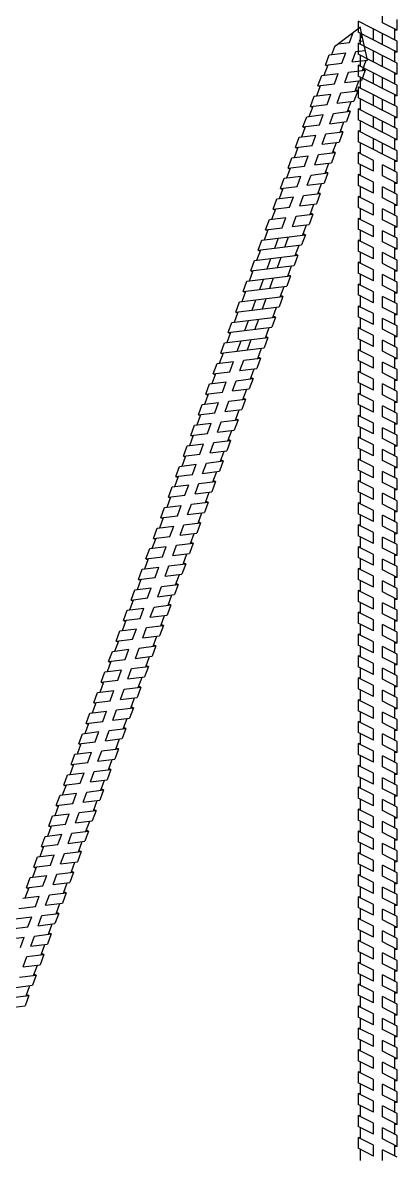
# Model space of a CAD drawing. Header units: millimetres. Extents: x -1985 to 969, y 203 to 500.
# Drawn here: x -1885.88 to -1881.08, y 458.97 to 473.48 of the extents above; entities that cross this region are included whole.
import ezdxf

# ---------------------------------------------------------------- set-up
doc = ezdxf.new("R2010")
doc.units = ezdxf.units.MM
doc.layers.add('ШПАЛА', color=7, linetype='Continuous')

# ---------------------------------------------------------------- blocks, each defined once
blk = doc.blocks.new('Анкер витой')
at = {"color": 252}
for p, q in [((-147934.1, -7285.29), (-147922.95, -7267.76)), ((-147911.34, -7286.12), (-147923.01, -7267.76)), ((-147920.22, -7276.64), (-147918.07, -7275.54)), ((-147932.61, -7282.95), (-147926.07, -7279.62)), ((-147920.22, -7283.65), (-147914.7, -7280.83)), ((-147920.22, -7290.65), (-147911.34, -7286.12)), ((-147935.58, -7291.47), (-147926.07, -7286.63)), ((-147935.58, -7298.47), (-147935.58, -7291.47)), ((-147920.22, -7297.66), (-147910.58, -7292.74)), ((-147910.58, -7292.74), (-147912.09, -7292.74)), ((-147910.58, -7292.74), (-147910.58, -7299.74)), ((-147935.58, -7298.47), (-147926.07, -7293.63)), ((-147935.58, -7298.47), (-147934.09, -7298.47)), ((-147935.58, -7305.48), (-147926.07, -7300.64)), ((-147920.22, -7304.66), (-147910.58, -7299.74)), ((-147935.58, -7312.48), (-147935.58, -7305.48)), ((-147935.58, -7312.48), (-147926.07, -7307.64)), ((-147920.22, -7311.68), (-147910.58, -7306.77)), ((-147910.58, -7306.77), (-147912.09, -7306.77)), ((-147910.58, -7306.77), (-147910.58, -7313.77)), ((-147935.58, -7312.48), (-147934.09, -7312.48)), ((-147935.58, -7319.51), (-147926.07, -7314.66)), ((-147920.22, -7318.68), (-147910.58, -7313.77)), ((-147935.58, -7326.51), (-147935.58, -7319.51)), ((-147935.58, -7326.51), (-147926.07, -7321.66)), ((-147920.22, -7325.69), (-147910.58, -7320.78)), ((-147910.58, -7320.78), (-147912.09, -7320.78)), ((-147910.58, -7320.78), (-147910.58, -7327.78)), ((-147935.58, -7326.51), (-147934.09, -7326.51)), ((-147935.58, -7333.52), (-147926.07, -7328.67)), ((-147920.22, -7332.69), (-147910.58, -7327.78)), ((-147935.58, -7340.52), (-147935.58, -7333.52)), ((-147935.58, -7340.52), (-147926.07, -7335.67)), ((-147920.22, -7339.65), (-147910.58, -7334.73)), ((-147910.58, -7334.73), (-147912.09, -7334.73)), ((-147910.58, -7334.73), (-147910.58, -7341.73)), ((-147935.58, -7340.52), (-147934.09, -7340.52)), ((-147935.58, -7347.47), (-147926.07, -7342.63)), ((-147920.22, -7346.65), (-147910.58, -7341.73)), ((-147935.58, -7354.47), (-147935.58, -7347.47)), ((-147935.58, -7354.47), (-147926.07, -7349.63)), ((-147920.22, -7353.66), (-147910.58, -7348.74)), ((-147910.58, -7348.74), (-147912.09, -7348.74)), ((-147910.58, -7348.74), (-147910.58, -7355.74)), ((-147935.58, -7354.47), (-147934.09, -7354.47)), ((-147935.58, -7361.48), (-147926.07, -7356.64)), ((-147920.22, -7360.66), (-147910.58, -7355.74)), ((-147935.58, -7368.48), (-147935.58, -7361.48)), ((-147935.58, -7368.48), (-147926.07, -7363.64)), ((-147920.22, -7367.63), (-147910.58, -7362.71)), ((-147910.58, -7362.71), (-147912.09, -7362.71)), ((-147910.58, -7362.71), (-147910.58, -7369.71)), ((-147935.58, -7368.48), (-147934.09, -7368.48)), ((-147935.58, -7375.45), (-147926.07, -7370.61)), ((-147920.22, -7374.63), (-147910.58, -7369.71)), ((-147935.58, -7382.45), (-147935.58, -7375.45)), ((-147935.58, -7382.45), (-147926.07, -7377.61)), ((-147920.22, -7381.64), (-147910.58, -7376.72)), ((-147910.58, -7376.72), (-147912.09, -7376.72)), ((-147910.58, -7376.72), (-147910.58, -7383.72)), ((-147935.58, -7382.45), (-147934.09, -7382.45)), ((-147935.58, -7389.46), (-147926.07, -7384.62)), ((-147920.22, -7388.64), (-147910.58, -7383.72)), ((-147935.58, -7396.46), (-147935.58, -7389.46)), ((-147935.58, -7396.46), (-147926.07, -7391.62)), ((-147920.22, -7395.63), (-147910.58, -7390.72)), ((-147910.58, -7390.72), (-147912.09, -7390.72)), ((-147910.58, -7390.72), (-147910.58, -7397.72)), ((-147935.58, -7396.46), (-147934.09, -7396.46)), ((-147935.58, -7403.46), (-147926.07, -7398.61)), ((-147920.22, -7402.63), (-147910.58, -7397.72)), ((-147935.58, -7410.46), (-147935.58, -7403.46)), ((-147935.58, -7417.47), (-147910.58, -7404.73)), ((-147935.58, -7410.46), (-147926.07, -7405.61)), ((-147910.58, -7404.73), (-147912.09, -7404.73)), ((-147910.58, -7404.73), (-147910.58, -7411.73)), ((-147935.58, -7410.46), (-147934.09, -7410.46)), ((-147935.58, -7424.47), (-147910.58, -7411.73)), ((-147935.58, -7424.47), (-147935.58, -7417.47)), ((-147935.58, -7431.48), (-147910.58, -7418.74)), ((-147910.58, -7418.74), (-147912.09, -7418.74)), ((-147910.58, -7418.74), (-147910.58, -7425.74)), ((-147935.58, -7424.47), (-147934.09, -7424.47)), ((-147935.58, -7438.48), (-147910.58, -7425.74)), ((-147935.58, -7438.48), (-147935.58, -7431.48)), ((-147935.58, -7445.49), (-147910.58, -7432.75)), ((-147935.58, -7438.48), (-147934.09, -7438.48)), ((-147910.58, -7432.75), (-147912.09, -7432.75)), ((-147910.58, -7432.75), (-147910.58, -7439.75)), ((-147935.58, -7452.49), (-147910.58, -7439.75)), ((-147935.58, -7452.49), (-147935.58, -7445.49)), ((-147935.58, -7459.51), (-147910.58, -7446.77)), ((-147935.58, -7452.49), (-147934.09, -7452.49)), ((-147910.58, -7446.77), (-147912.09, -7446.77)), ((-147910.58, -7446.77), (-147910.58, -7453.77)), ((-147935.58, -7466.51), (-147910.58, -7453.77)), ((-147935.58, -7466.51), (-147935.58, -7459.51)), ((-147935.58, -7473.52), (-147910.58, -7460.78)), ((-147935.58, -7466.51), (-147934.09, -7466.51)), ((-147910.58, -7460.78), (-147912.09, -7460.78)), ((-147910.58, -7460.78), (-147910.58, -7467.78)), ((-147935.58, -7480.52), (-147910.58, -7467.78)), ((-147935.58, -7480.52), (-147935.58, -7473.52)), ((-147935.58, -7487.48), (-147910.58, -7474.74)), ((-147910.58, -7474.74), (-147912.09, -7474.74)), ((-147910.58, -7474.74), (-147910.58, -7481.74)), ((-147935.58, -7480.52), (-147934.09, -7480.52)), ((-147935.58, -7494.48), (-147910.58, -7481.74)), ((-147935.58, -7494.48), (-147935.58, -7487.48)), ((-147920.22, -7493.66), (-147910.58, -7488.75)), ((-147910.58, -7488.75), (-147912.09, -7488.75)), ((-147910.58, -7488.75), (-147910.58, -7495.75)), ((-147935.58, -7494.48), (-147934.09, -7494.48)), ((-147920.22, -7500.66), (-147910.58, -7495.75)), ((-147935.58, -7501.49), (-147926.07, -7496.64)), ((-147935.58, -7508.49), (-147935.58, -7501.49)), ((-147935.58, -7508.49), (-147926.07, -7503.64)), ((-147920.22, -7507.63), (-147910.58, -7502.72)), ((-147910.58, -7502.72), (-147912.09, -7502.72)), ((-147910.58, -7502.72), (-147910.58, -7509.72)), ((-147935.58, -7508.49), (-147934.09, -7508.49)), ((-147935.58, -7515.45), (-147926.07, -7510.61)), ((-147920.22, -7514.63), (-147910.58, -7509.72)), ((-147935.58, -7522.45), (-147935.58, -7515.45)), ((-147935.58, -7522.45), (-147926.07, -7517.61)), ((-147920.22, -7521.64), (-147910.58, -7516.73)), ((-147910.58, -7516.73), (-147912.09, -7516.73)), ((-147910.58, -7516.73), (-147910.58, -7523.73)), ((-147935.58, -7522.45), (-147934.09, -7522.45)), ((-147935.58, -7529.46), (-147926.07, -7524.62)), ((-147920.22, -7528.64), (-147910.58, -7523.73)), ((-147935.58, -7536.46), (-147935.58, -7529.46)), ((-147935.58, -7536.46), (-147926.07, -7531.62)), ((-147920.22, -7535.68), (-147910.58, -7530.76)), ((-147910.58, -7530.76), (-147912.09, -7530.76)), ((-147910.58, -7530.76), (-147910.58, -7537.76)), ((-147935.58, -7536.46), (-147934.09, -7536.46)), ((-147935.58, -7543.5), (-147926.07, -7538.66)), ((-147920.22, -7542.68), (-147910.58, -7537.76)), ((-147935.58, -7550.5), (-147935.58, -7543.5)), ((-147935.58, -7550.5), (-147926.07, -7545.66)), ((-147920.22, -7549.69), (-147910.58, -7544.77)), ((-147910.58, -7544.77), (-147912.09, -7544.77)), ((-147910.58, -7544.77), (-147910.58, -7551.77)), ((-147935.58, -7550.5), (-147934.09, -7550.5)), ((-147935.58, -7557.51), (-147926.07, -7552.67)), ((-147920.22, -7556.69), (-147910.58, -7551.77)), ((-147935.58, -7564.51), (-147935.58, -7557.51)), ((-147935.58, -7564.51), (-147926.07, -7559.67)), ((-147920.22, -7563.7), (-147910.58, -7558.78)), ((-147910.58, -7558.78), (-147912.09, -7558.78)), ((-147910.58, -7558.78), (-147910.58, -7565.78)), ((-147935.58, -7564.51), (-147934.09, -7564.51)), ((-147935.58, -7571.52), (-147926.07, -7566.68)), ((-147920.22, -7570.7), (-147910.58, -7565.78)), ((-147935.58, -7578.52), (-147935.58, -7571.52)), ((-147935.58, -7578.52), (-147926.07, -7573.68)), ((-147920.22, -7577.71), (-147910.58, -7572.79)), ((-147910.58, -7572.79), (-147912.09, -7572.79)), ((-147910.58, -7572.79), (-147910.58, -7579.79)), ((-147935.58, -7578.52), (-147934.09, -7578.52)), ((-147935.58, -7585.53), (-147926.07, -7580.68)), ((-147920.22, -7584.71), (-147910.58, -7579.79)), ((-147935.58, -7592.53), (-147935.58, -7585.53)), ((-147935.58, -7592.53), (-147926.07, -7587.68)), ((-147920.22, -7591.73), (-147910.58, -7586.82)), ((-147910.58, -7586.82), (-147912.09, -7586.82)), ((-147910.58, -7586.82), (-147910.58, -7593.82)), ((-147935.58, -7592.53), (-147934.09, -7592.53)), ((-147935.58, -7599.55), (-147926.07, -7594.71)), ((-147920.22, -7598.73), (-147910.58, -7593.82)), ((-147935.58, -7606.55), (-147935.58, -7599.55)), ((-147935.58, -7606.55), (-147926.07, -7601.71)), ((-147920.22, -7605.74), (-147910.58, -7600.83)), ((-147910.58, -7600.83), (-147912.09, -7600.83)), ((-147910.58, -7600.83), (-147910.58, -7607.83)), ((-147935.58, -7606.55), (-147934.09, -7606.55)), ((-147935.58, -7613.56), (-147926.07, -7608.72)), ((-147920.22, -7612.74), (-147910.58, -7607.83)), ((-147935.58, -7620.56), (-147935.58, -7613.56)), ((-147935.58, -7620.56), (-147926.07, -7615.72)), ((-147920.22, -7619.69), (-147910.58, -7614.78)), ((-147910.58, -7614.78), (-147912.09, -7614.78)), ((-147910.58, -7614.78), (-147910.58, -7621.78)), ((-147935.58, -7620.56), (-147934.09, -7620.56)), ((-147935.58, -7627.52), (-147926.07, -7622.67)), ((-147920.22, -7626.69), (-147910.58, -7621.78)), ((-147935.58, -7634.52), (-147935.58, -7627.52)), ((-147935.58, -7634.52), (-147926.07, -7629.67)), ((-147920.22, -7633.7), (-147910.58, -7628.79)), ((-147910.58, -7628.79), (-147912.09, -7628.79)), ((-147910.58, -7628.79), (-147910.58, -7635.79)), ((-147935.58, -7634.52), (-147934.09, -7634.52)), ((-147935.58, -7641.53), (-147926.07, -7636.68)), ((-147935.58, -7648.53), (-147935.58, -7641.53)), ((-147920.22, -7640.7), (-147910.58, -7635.79)), ((-147935.58, -7648.53), (-147926.07, -7643.68)), ((-147935.58, -7648.53), (-147934.09, -7648.53)), ((-147920.22, -7647.67), (-147910.58, -7642.76)), ((-147910.58, -7642.76), (-147912.09, -7642.76)), ((-147910.58, -7642.76), (-147910.58, -7649.76)), ((-147935.58, -7655.5), (-147926.07, -7650.65)), ((-147935.58, -7662.5), (-147935.58, -7655.5)), ((-147920.22, -7654.67), (-147910.58, -7649.76)), ((-147935.58, -7662.5), (-147926.07, -7657.65)), ((-147935.58, -7662.5), (-147934.09, -7662.5)), ((-147920.22, -7661.68), (-147910.58, -7656.77)), ((-147910.58, -7656.77), (-147912.09, -7656.77)), ((-147910.58, -7656.77), (-147910.58, -7663.77)), ((-147935.58, -7669.51), (-147926.07, -7664.66)), ((-147935.58, -7676.51), (-147935.58, -7669.51)), ((-147920.22, -7668.68), (-147910.58, -7663.77)), ((-147920.22, -7675.61), (-147910.58, -7670.69)), ((-147910.58, -7670.7), (-147912.09, -7670.7)), ((-147910.58, -7670.69), (-147910.58, -7677.69)), ((-147935.58, -7676.51), (-147926.07, -7671.66)), ((-147935.58, -7676.51), (-147934.09, -7676.51)), ((-147920.22, -7682.61), (-147910.58, -7677.69)), ((-147935.58, -7683.43), (-147926.07, -7678.59)), ((-147935.58, -7690.43), (-147935.58, -7683.43)), ((-147920.22, -7689.62), (-147910.58, -7684.7)), ((-147910.58, -7684.7), (-147912.09, -7684.7)), ((-147910.58, -7684.7), (-147910.58, -7691.7)), ((-147935.58, -7690.43), (-147926.07, -7685.59)), ((-147935.58, -7690.43), (-147934.09, -7690.43)), ((-147920.22, -7696.62), (-147910.58, -7691.7)), ((-147935.58, -7697.44), (-147926.07, -7692.6)), ((-147935.58, -7704.44), (-147935.58, -7697.44)), ((-147935.58, -7704.44), (-147926.07, -7699.6)), ((-147920.22, -7703.63), (-147910.58, -7698.71)), ((-147910.58, -7698.71), (-147912.09, -7698.71)), ((-147910.58, -7698.71), (-147910.58, -7705.71)), ((-147935.58, -7704.44), (-147934.09, -7704.44)), ((-147935.58, -7711.45), (-147926.07, -7706.61)), ((-147920.22, -7710.63), (-147910.58, -7705.71)), ((-147935.58, -7718.45), (-147935.58, -7711.45)), ((-147935.58, -7718.45), (-147926.07, -7713.61)), ((-147920.22, -7717.64), (-147910.58, -7712.72)), ((-147910.58, -7712.72), (-147912.09, -7712.72)), ((-147910.58, -7712.72), (-147910.58, -7719.72)), ((-147935.58, -7718.45), (-147934.09, -7718.45)), ((-147935.58, -7725.46), (-147926.07, -7720.62)), ((-147920.22, -7724.64), (-147910.58, -7719.72)), ((-147935.58, -7732.46), (-147935.58, -7725.46)), ((-147935.58, -7732.46), (-147926.07, -7727.62)), ((-147920.22, -7731.66), (-147910.58, -7726.75)), ((-147910.58, -7726.75), (-147912.09, -7726.75)), ((-147910.58, -7726.75), (-147910.58, -7733.75)), ((-147935.58, -7732.46), (-147934.09, -7732.46)), ((-147935.58, -7739.49), (-147926.07, -7734.64)), ((-147920.22, -7738.66), (-147910.58, -7733.75)), ((-147935.58, -7746.49), (-147935.58, -7739.49)), ((-147935.58, -7746.49), (-147926.07, -7741.64)), ((-147920.22, -7745.67), (-147910.58, -7740.76)), ((-147910.58, -7740.76), (-147912.09, -7740.76)), ((-147910.58, -7740.76), (-147910.58, -7747.76)), ((-147935.58, -7746.49), (-147934.09, -7746.49)), ((-147935.58, -7753.5), (-147926.07, -7748.65)), ((-147920.22, -7752.67), (-147910.58, -7747.76)), ((-147935.58, -7760.5), (-147935.58, -7753.5)), ((-147935.58, -7760.5), (-147926.07, -7755.65)), ((-147920.22, -7759.63), (-147910.58, -7754.71)), ((-147910.58, -7754.71), (-147912.09, -7754.71)), ((-147910.58, -7754.71), (-147910.58, -7761.71)), ((-147935.58, -7760.5), (-147934.09, -7760.5)), ((-147935.58, -7767.45), (-147926.07, -7762.61)), ((-147920.22, -7766.63), (-147910.58, -7761.71)), ((-147935.58, -7774.45), (-147935.58, -7767.45)), ((-147935.58, -7774.45), (-147926.07, -7769.61)), ((-147920.22, -7773.64), (-147910.58, -7768.72)), ((-147910.58, -7768.72), (-147912.09, -7768.72)), ((-147910.58, -7768.72), (-147910.58, -7775.72)), ((-147935.58, -7774.45), (-147934.09, -7774.45)), ((-147935.58, -7781.46), (-147926.07, -7776.62)), ((-147920.22, -7780.64), (-147910.58, -7775.72)), ((-147935.58, -7788.46), (-147935.58, -7781.46)), ((-147935.58, -7788.46), (-147926.07, -7783.62)), ((-147920.22, -7787.61), (-147910.58, -7782.69)), ((-147910.58, -7782.69), (-147912.09, -7782.69)), ((-147910.58, -7782.69), (-147910.58, -7789.69)), ((-147935.58, -7788.46), (-147934.09, -7788.46)), ((-147935.58, -7795.43), (-147926.07, -7790.59)), ((-147920.22, -7794.61), (-147910.58, -7789.69)), ((-147935.58, -7802.43), (-147935.58, -7795.43)), ((-147935.58, -7802.43), (-147926.07, -7797.59)), ((-147920.22, -7801.62), (-147910.58, -7796.7)), ((-147910.58, -7796.7), (-147912.09, -7796.7)), ((-147910.58, -7796.7), (-147910.58, -7803.7)), ((-147935.58, -7802.43), (-147934.09, -7802.43)), ((-147935.58, -7809.44), (-147926.07, -7804.6)), ((-147920.22, -7808.62), (-147910.58, -7803.7)), ((-147935.58, -7816.44), (-147935.58, -7809.44)), ((-147935.58, -7816.44), (-147926.07, -7811.6)), ((-147920.22, -7815.55), (-147910.58, -7810.63)), ((-147910.58, -7810.63), (-147912.09, -7810.63)), ((-147910.58, -7810.63), (-147910.58, -7817.63)), ((-147935.58, -7816.44), (-147934.09, -7816.44)), ((-147935.58, -7823.37), (-147926.07, -7818.52)), ((-147920.22, -7822.55), (-147910.58, -7817.63)), ((-147935.58, -7830.37), (-147935.58, -7823.37)), ((-147935.58, -7830.37), (-147926.07, -7825.52)), ((-147935.58, -7830.37), (-147934.09, -7830.37)), ((-147920.22, -7829.55), (-147910.58, -7824.64)), ((-147910.58, -7824.64), (-147912.09, -7824.64)), ((-147910.58, -7824.64), (-147910.58, -7831.64)), ((-147935.58, -7837.38), (-147926.07, -7832.53)), ((-147935.58, -7844.38), (-147935.58, -7837.38)), ((-147920.22, -7836.55), (-147910.58, -7831.64)), ((-147935.58, -7844.38), (-147926.07, -7839.53)), ((-147935.58, -7844.38), (-147934.09, -7844.38)), ((-147920.22, -7843.56), (-147910.58, -7838.65)), ((-147910.58, -7838.65), (-147912.09, -7838.65)), ((-147910.58, -7838.65), (-147910.58, -7845.65)), ((-147935.58, -7851.39), (-147926.07, -7846.54)), ((-147935.58, -7858.39), (-147935.58, -7851.39)), ((-147920.22, -7850.56), (-147910.58, -7845.65)), ((-147935.58, -7858.39), (-147926.07, -7853.54)), ((-147935.58, -7858.39), (-147934.09, -7858.39)), ((-147920.22, -7857.57), (-147910.58, -7852.66)), ((-147910.58, -7852.66), (-147912.09, -7852.66)), ((-147910.58, -7852.66), (-147910.58, -7859.66)), ((-147935.58, -7865.4), (-147926.07, -7860.55)), ((-147920.22, -7864.57), (-147910.58, -7859.66)), ((-147920.22, -7871.6), (-147910.58, -7866.69)), ((-147910.58, -7866.69), (-147912.09, -7866.69)), ((-147910.58, -7866.69), (-147910.58, -7873.69)), ((-147935.58, -7872.4), (-147926.07, -7867.55)), ((-147920.22, -7878.6), (-147910.58, -7873.69)), ((-147935.58, -7879.42), (-147926.07, -7874.58)), ((-147920.22, -7885.61), (-147910.58, -7880.69)), ((-147910.58, -7880.69), (-147912.09, -7880.69)), ((-147910.58, -7880.69), (-147910.58, -7887.69)), ((-147935.58, -7886.42), (-147926.07, -7881.58)), ((-147920.22, -7892.61), (-147910.58, -7887.69)), ((-147935.58, -7893.43), (-147926.07, -7888.59)), ((-147920.22, -7899.56), (-147910.58, -7894.65)), ((-147910.58, -7894.65), (-147912.09, -7894.65)), ((-147910.58, -7894.65), (-147910.58, -7901.65)), ((-147920.22, -7906.56), (-147910.58, -7901.65)), ((-147920.22, -7913.57), (-147910.58, -7908.66)), ((-147910.58, -7908.66), (-147912.09, -7908.66)), ((-147910.58, -7908.66), (-147910.58, -7915.66)), ((-147920.22, -7920.57), (-147910.58, -7915.66)), ((-147920.22, -7927.54), (-147910.58, -7922.63)), ((-147910.58, -7922.63), (-147912.09, -7922.63)), ((-147910.58, -7922.63), (-147910.58, -7929.63)), ((-147920.22, -7934.54), (-147910.58, -7929.63))]:
    blk.add_line(p, q, dxfattribs=at)
at = {"layer": 'ШПАЛА', "color": 252}
for p, q in [((-147926.07, -7279.62), (-147926.07, -7272.67)), ((-147920.22, -7276.64), (-147920.22, -7272.15)), ((-147934.09, -7290.71), (-147934.09, -7285.27)), ((-147920.22, -7290.65), (-147920.22, -7283.65)), ((-147926.07, -7293.63), (-147926.07, -7286.63)), ((-147912.09, -7293.51), (-147912.09, -7286.5)), ((-147934.09, -7304.72), (-147934.09, -7297.71)), ((-147926.07, -7307.64), (-147926.07, -7300.64)), ((-147920.22, -7304.66), (-147920.22, -7297.66)), ((-147912.09, -7307.54), (-147912.09, -7300.51)), ((-147934.09, -7318.75), (-147934.09, -7311.72)), ((-147926.07, -7321.66), (-147926.07, -7314.66)), ((-147920.22, -7318.68), (-147920.22, -7311.68)), ((-147912.09, -7321.55), (-147912.09, -7314.54)), ((-147934.09, -7332.76), (-147934.09, -7325.75)), ((-147926.07, -7335.67), (-147926.07, -7328.67)), ((-147920.22, -7332.69), (-147920.22, -7325.69)), ((-147912.09, -7335.5), (-147912.09, -7328.55)), ((-147934.09, -7346.71), (-147934.09, -7339.76)), ((-147926.07, -7349.63), (-147926.07, -7342.63)), ((-147920.22, -7346.65), (-147920.22, -7339.65)), ((-147912.09, -7349.51), (-147912.09, -7342.5)), ((-147934.09, -7360.72), (-147934.09, -7353.71)), ((-147926.07, -7363.64), (-147926.07, -7356.64)), ((-147920.22, -7360.66), (-147920.22, -7353.66)), ((-147912.09, -7363.48), (-147912.09, -7356.51)), ((-147934.09, -7374.69), (-147934.09, -7367.72)), ((-147926.07, -7377.61), (-147926.07, -7370.61)), ((-147920.22, -7374.63), (-147920.22, -7367.63)), ((-147912.09, -7377.49), (-147912.09, -7370.48)), ((-147934.09, -7388.7), (-147934.09, -7381.69)), ((-147926.07, -7391.62), (-147926.07, -7384.62)), ((-147920.22, -7388.64), (-147920.22, -7381.64)), ((-147912.09, -7391.49), (-147912.09, -7384.49)), ((-147934.09, -7402.7), (-147934.09, -7395.7)), ((-147926.07, -7405.61), (-147926.07, -7398.61)), ((-147920.22, -7402.63), (-147920.22, -7395.63)), ((-147912.09, -7405.5), (-147912.09, -7398.49)), ((-147934.09, -7416.71), (-147934.09, -7409.7)), ((-147926.07, -7419.62), (-147926.07, -7412.62)), ((-147920.22, -7416.64), (-147920.22, -7409.64)), ((-147912.09, -7419.51), (-147912.09, -7412.5)), ((-147934.09, -7430.72), (-147934.09, -7423.71)), ((-147920.22, -7430.65), (-147920.22, -7423.65)), ((-147926.07, -7433.63), (-147926.07, -7426.63)), ((-147912.09, -7433.52), (-147912.09, -7426.51)), ((-147934.09, -7444.73), (-147934.09, -7437.72)), ((-147920.22, -7444.66), (-147920.22, -7437.66)), ((-147926.07, -7447.64), (-147926.07, -7440.64)), ((-147912.09, -7447.54), (-147912.09, -7440.52)), ((-147934.09, -7458.75), (-147934.09, -7451.73)), ((-147920.22, -7458.69), (-147920.22, -7451.69)), ((-147926.07, -7461.67), (-147926.07, -7454.67)), ((-147912.09, -7461.55), (-147912.09, -7454.54)), ((-147934.09, -7472.76), (-147934.09, -7465.75)), ((-147920.22, -7472.7), (-147920.22, -7465.7)), ((-147926.07, -7475.68), (-147926.07, -7468.68)), ((-147912.09, -7475.51), (-147912.09, -7468.55)), ((-147934.09, -7486.71), (-147934.09, -7479.76)), ((-147920.22, -7486.65), (-147920.22, -7479.65)), ((-147926.07, -7489.63), (-147926.07, -7482.63)), ((-147912.09, -7489.51), (-147912.09, -7482.51)), ((-147934.09, -7500.72), (-147934.09, -7493.71)), ((-147920.22, -7500.66), (-147920.22, -7493.66)), ((-147912.09, -7503.48), (-147912.09, -7496.51)), ((-147926.07, -7503.64), (-147926.07, -7496.64)), ((-147934.09, -7514.69), (-147934.09, -7507.72)), ((-147926.07, -7517.61), (-147926.07, -7510.61)), ((-147920.22, -7514.63), (-147920.22, -7507.63)), ((-147912.09, -7517.49), (-147912.09, -7510.48)), ((-147934.09, -7528.7), (-147934.09, -7521.69)), ((-147926.07, -7531.62), (-147926.07, -7524.62)), ((-147920.22, -7528.64), (-147920.22, -7521.64)), ((-147912.09, -7531.53), (-147912.09, -7524.49)), ((-147934.09, -7542.74), (-147934.09, -7535.7)), ((-147926.07, -7545.66), (-147926.07, -7538.66)), ((-147920.22, -7542.68), (-147920.22, -7535.68)), ((-147912.09, -7545.54), (-147912.09, -7538.53)), ((-147934.09, -7556.75), (-147934.09, -7549.74)), ((-147926.07, -7559.67), (-147926.07, -7552.67)), ((-147920.22, -7556.69), (-147920.22, -7549.69)), ((-147912.09, -7559.55), (-147912.09, -7552.54)), ((-147934.09, -7570.76), (-147934.09, -7563.75)), ((-147926.07, -7573.68), (-147926.07, -7566.68)), ((-147920.22, -7570.7), (-147920.22, -7563.7)), ((-147912.09, -7573.56), (-147912.09, -7566.55)), ((-147934.09, -7584.77), (-147934.09, -7577.76)), ((-147926.07, -7587.68), (-147926.07, -7580.68)), ((-147920.22, -7584.71), (-147920.22, -7577.71)), ((-147912.09, -7587.58), (-147912.09, -7580.56)), ((-147934.09, -7598.79), (-147934.09, -7591.77)), ((-147926.07, -7601.71), (-147926.07, -7594.71)), ((-147920.22, -7598.73), (-147920.22, -7591.73)), ((-147912.09, -7601.59), (-147912.09, -7594.58)), ((-147934.09, -7612.8), (-147934.09, -7605.79)), ((-147926.07, -7615.72), (-147926.07, -7608.72)), ((-147920.22, -7612.74), (-147920.22, -7605.74)), ((-147912.09, -7615.55), (-147912.09, -7608.59)), ((-147934.09, -7626.76), (-147934.09, -7619.8)), ((-147920.22, -7626.69), (-147920.22, -7619.69)), ((-147926.07, -7629.67), (-147926.07, -7622.67)), ((-147912.09, -7629.56), (-147912.09, -7622.55)), ((-147934.09, -7640.77), (-147934.09, -7633.76)), ((-147920.22, -7640.7), (-147920.22, -7633.7)), ((-147926.07, -7643.68), (-147926.07, -7636.68)), ((-147912.09, -7643.53), (-147912.09, -7636.56)), ((-147934.09, -7654.74), (-147934.09, -7647.77)), ((-147920.22, -7654.67), (-147920.22, -7647.67)), ((-147926.07, -7657.65), (-147926.07, -7650.65)), ((-147912.09, -7657.54), (-147912.09, -7650.53)), ((-147934.09, -7668.75), (-147934.09, -7661.74)), ((-147920.22, -7668.68), (-147920.22, -7661.68)), ((-147926.07, -7671.66), (-147926.07, -7664.66)), ((-147912.09, -7671.46), (-147912.09, -7664.54)), ((-147934.09, -7682.67), (-147934.09, -7675.75)), ((-147920.22, -7682.61), (-147920.22, -7675.61)), ((-147926.07, -7685.59), (-147926.07, -7678.59)), ((-147912.09, -7685.47), (-147912.09, -7678.46)), ((-147934.09, -7696.68), (-147934.09, -7689.67)), ((-147920.22, -7696.62), (-147920.22, -7689.62)), ((-147912.09, -7699.48), (-147912.09, -7692.47)), ((-147926.07, -7699.6), (-147926.07, -7692.6)), ((-147934.09, -7710.69), (-147934.09, -7703.68)), ((-147926.07, -7713.61), (-147926.07, -7706.61)), ((-147920.22, -7710.63), (-147920.22, -7703.63)), ((-147912.09, -7713.49), (-147912.09, -7706.48)), ((-147934.09, -7724.7), (-147934.09, -7717.69)), ((-147926.07, -7727.62), (-147926.07, -7720.62)), ((-147920.22, -7724.64), (-147920.22, -7717.64)), ((-147912.09, -7727.52), (-147912.09, -7720.49)), ((-147934.09, -7738.73), (-147934.09, -7731.7)), ((-147926.07, -7741.64), (-147926.07, -7734.64)), ((-147920.22, -7738.66), (-147920.22, -7731.66)), ((-147912.09, -7741.53), (-147912.09, -7734.52)), ((-147934.09, -7752.74), (-147934.09, -7745.73)), ((-147926.07, -7755.65), (-147926.07, -7748.65)), ((-147920.22, -7752.67), (-147920.22, -7745.67)), ((-147912.09, -7755.48), (-147912.09, -7748.53)), ((-147934.09, -7766.69), (-147934.09, -7759.74)), ((-147926.07, -7769.61), (-147926.07, -7762.61)), ((-147920.22, -7766.63), (-147920.22, -7759.63)), ((-147912.09, -7769.49), (-147912.09, -7762.48)), ((-147934.09, -7780.7), (-147934.09, -7773.69)), ((-147926.07, -7783.62), (-147926.07, -7776.62)), ((-147920.22, -7780.64), (-147920.22, -7773.64)), ((-147912.09, -7783.46), (-147912.09, -7776.49)), ((-147934.09, -7794.67), (-147934.09, -7787.7)), ((-147926.07, -7797.59), (-147926.07, -7790.59)), ((-147920.22, -7794.61), (-147920.22, -7787.61)), ((-147912.09, -7797.47), (-147912.09, -7790.46)), ((-147934.09, -7808.68), (-147934.09, -7801.67)), ((-147926.07, -7811.6), (-147926.07, -7804.6)), ((-147920.22, -7808.62), (-147920.22, -7801.62)), ((-147912.09, -7811.4), (-147912.09, -7804.47)), ((-147934.09, -7822.61), (-147934.09, -7815.68)), ((-147920.22, -7822.55), (-147920.22, -7815.55)), ((-147926.07, -7825.52), (-147926.07, -7818.52)), ((-147912.09, -7825.41), (-147912.09, -7818.4)), ((-147934.09, -7836.62), (-147934.09, -7829.61)), ((-147920.22, -7836.55), (-147920.22, -7829.55)), ((-147926.07, -7839.53), (-147926.07, -7832.53)), ((-147912.09, -7839.42), (-147912.09, -7832.41)), ((-147934.09, -7850.63), (-147934.09, -7843.62)), ((-147920.22, -7850.56), (-147920.22, -7843.56)), ((-147926.07, -7853.54), (-147926.07, -7846.54)), ((-147912.09, -7853.43), (-147912.09, -7846.42)), ((-147934.09, -7864.64), (-147934.09, -7857.63)), ((-147920.22, -7864.57), (-147920.22, -7857.57)), ((-147926.07, -7867.55), (-147926.07, -7860.55)), ((-147912.09, -7867.45), (-147912.09, -7860.43)), ((-147920.22, -7878.6), (-147920.22, -7871.6)), ((-147926.07, -7881.58), (-147926.07, -7874.58)), ((-147912.09, -7881.46), (-147912.09, -7874.45)), ((-147920.22, -7892.61), (-147920.22, -7885.61)), ((-147912.09, -7895.42), (-147912.09, -7888.46)), ((-147926.07, -7895.59), (-147926.07, -7888.59)), ((-147920.22, -7906.56), (-147920.22, -7899.56)), ((-147912.09, -7909.43), (-147912.09, -7902.42)), ((-147912.09, -7923.4), (-147912.09, -7916.43))]:
    blk.add_line(p, q, dxfattribs=at)

msp = doc.modelspace()

# ---------------------------------------------------------------- linework, layer by layer
at = {"color": 252}
for p, q in [((-1881.083, 473.247), (-1881.583, 473.502)), ((-1881.583, 473.502), (-1881.583, 473.362)), ((-1881.083, 473.387), (-1881.273, 473.484)), ((-1881.083, 473.387), (-1881.083, 473.527)), ((-1881.083, 473.107), (-1881.583, 473.362)), ((-1881.083, 473.387), (-1881.113, 473.387)), ((-1881.083, 472.967), (-1881.583, 473.222)), ((-1881.583, 473.222), (-1881.553, 473.222)), ((-1881.583, 473.222), (-1881.583, 473.082)), ((-1881.083, 473.107), (-1881.083, 473.247)), ((-1881.083, 472.827), (-1881.583, 473.082)), ((-1881.083, 473.107), (-1881.113, 473.107)), ((-1881.083, 472.687), (-1881.583, 472.941)), ((-1881.583, 472.941), (-1881.553, 472.941)), ((-1881.583, 472.941), (-1881.583, 472.801)), ((-1881.083, 472.827), (-1881.083, 472.967)), ((-1881.083, 472.547), (-1881.583, 472.801)), ((-1881.083, 472.827), (-1881.113, 472.827)), ((-1881.083, 472.406), (-1881.583, 472.661)), ((-1881.583, 472.661), (-1881.553, 472.661)), ((-1881.583, 472.661), (-1881.583, 472.521)), ((-1881.083, 472.547), (-1881.083, 472.687)), ((-1881.083, 472.266), (-1881.583, 472.521)), ((-1881.083, 472.547), (-1881.113, 472.547)), ((-1881.083, 472.126), (-1881.583, 472.381)), ((-1881.583, 472.381), (-1881.553, 472.381)), ((-1881.583, 472.381), (-1881.583, 472.241)), ((-1881.083, 472.266), (-1881.083, 472.406)), ((-1881.083, 471.986), (-1881.583, 472.241)), ((-1881.083, 472.266), (-1881.113, 472.266)), ((-1881.083, 471.847), (-1881.583, 472.102)), ((-1881.583, 472.102), (-1881.553, 472.102)), ((-1881.583, 472.102), (-1881.583, 471.962)), ((-1881.083, 471.986), (-1881.083, 472.126)), ((-1881.083, 471.707), (-1881.583, 471.962)), ((-1881.083, 471.986), (-1881.113, 471.986)), ((-1881.583, 471.822), (-1881.553, 471.822)), ((-1881.583, 471.822), (-1881.583, 471.682)), ((-1881.39, 471.723), (-1881.583, 471.822)), ((-1881.083, 471.707), (-1881.083, 471.847)), ((-1881.39, 471.583), (-1881.583, 471.682)), ((-1881.083, 471.567), (-1881.273, 471.664)), ((-1881.083, 471.707), (-1881.113, 471.707)), ((-1881.583, 471.542), (-1881.553, 471.542)), ((-1881.583, 471.542), (-1881.583, 471.402)), ((-1881.39, 471.444), (-1881.583, 471.542)), ((-1881.083, 471.427), (-1881.273, 471.524)), ((-1881.083, 471.427), (-1881.113, 471.427)), ((-1881.083, 471.427), (-1881.083, 471.567)), ((-1881.39, 471.304), (-1881.583, 471.402)), ((-1881.083, 471.287), (-1881.273, 471.384)), ((-1881.083, 471.147), (-1881.083, 471.287)), ((-1881.583, 471.262), (-1881.553, 471.262)), ((-1881.583, 471.262), (-1881.583, 471.122)), ((-1881.39, 471.164), (-1881.583, 471.262)), ((-1881.083, 471.147), (-1881.273, 471.244)), ((-1881.083, 471.147), (-1881.113, 471.147)), ((-1881.39, 471.024), (-1881.583, 471.122)), ((-1881.083, 471.007), (-1881.273, 471.104)), ((-1881.083, 470.867), (-1881.083, 471.007)), ((-1881.583, 470.981), (-1881.553, 470.981)), ((-1881.583, 470.981), (-1881.583, 470.841)), ((-1881.39, 470.883), (-1881.583, 470.981)), ((-1881.083, 470.867), (-1881.273, 470.964)), ((-1881.083, 470.867), (-1881.113, 470.867)), ((-1881.39, 470.743), (-1881.583, 470.841)), ((-1881.583, 470.701), (-1881.553, 470.701)), ((-1881.583, 470.701), (-1881.583, 470.561)), ((-1881.39, 470.603), (-1881.583, 470.701)), ((-1881.083, 470.726), (-1881.273, 470.823)), ((-1881.083, 470.586), (-1881.083, 470.726)), ((-1881.39, 470.463), (-1881.583, 470.561)), ((-1881.083, 470.586), (-1881.273, 470.683)), ((-1881.083, 470.586), (-1881.113, 470.586)), ((-1881.583, 470.421), (-1881.553, 470.421)), ((-1881.583, 470.421), (-1881.583, 470.281)), ((-1881.39, 470.323), (-1881.583, 470.421)), ((-1881.083, 470.446), (-1881.273, 470.543)), ((-1881.083, 470.306), (-1881.083, 470.446)), ((-1881.39, 470.183), (-1881.583, 470.281)), ((-1881.083, 470.306), (-1881.273, 470.403)), ((-1881.083, 470.166), (-1881.273, 470.263)), ((-1881.083, 470.306), (-1881.113, 470.306)), ((-1881.583, 470.141), (-1881.553, 470.141)), ((-1881.583, 470.141), (-1881.583, 470.001)), ((-1881.39, 470.042), (-1881.583, 470.141)), ((-1881.083, 470.026), (-1881.273, 470.123)), ((-1881.083, 470.026), (-1881.083, 470.166)), ((-1881.39, 469.902), (-1881.583, 470.001)), ((-1881.083, 469.886), (-1881.273, 469.983)), ((-1881.083, 470.026), (-1881.113, 470.026)), ((-1881.583, 469.86), (-1881.553, 469.86)), ((-1881.583, 469.86), (-1881.583, 469.72)), ((-1881.39, 469.762), (-1881.583, 469.86)), ((-1881.083, 469.746), (-1881.273, 469.843)), ((-1881.083, 469.746), (-1881.083, 469.886)), ((-1881.39, 469.622), (-1881.583, 469.72)), ((-1881.083, 469.605), (-1881.273, 469.702)), ((-1881.083, 469.746), (-1881.113, 469.746)), ((-1881.583, 469.58), (-1881.553, 469.58)), ((-1881.583, 469.58), (-1881.583, 469.44)), ((-1881.39, 469.482), (-1881.583, 469.58)), ((-1881.083, 469.465), (-1881.273, 469.562)), ((-1881.083, 469.465), (-1881.083, 469.605)), ((-1881.39, 469.342), (-1881.583, 469.44)), ((-1881.083, 469.325), (-1881.273, 469.422)), ((-1881.083, 469.465), (-1881.113, 469.465)), ((-1881.583, 469.301), (-1881.553, 469.301)), ((-1881.583, 469.301), (-1881.583, 469.161)), ((-1881.39, 469.203), (-1881.583, 469.301)), ((-1881.083, 469.185), (-1881.273, 469.282)), ((-1881.083, 469.185), (-1881.083, 469.325)), ((-1881.39, 469.063), (-1881.583, 469.161)), ((-1881.083, 469.046), (-1881.273, 469.143)), ((-1881.083, 469.185), (-1881.113, 469.185)), ((-1881.583, 469.021), (-1881.553, 469.021)), ((-1881.583, 469.021), (-1881.583, 468.881)), ((-1881.39, 468.922), (-1881.583, 469.021)), ((-1881.083, 468.906), (-1881.273, 469.003)), ((-1881.083, 468.906), (-1881.083, 469.046)), ((-1881.39, 468.782), (-1881.583, 468.881)), ((-1881.083, 468.766), (-1881.273, 468.863)), ((-1881.083, 468.906), (-1881.113, 468.906)), ((-1881.583, 468.741), (-1881.553, 468.741)), ((-1881.583, 468.741), (-1881.583, 468.601)), ((-1881.39, 468.643), (-1881.583, 468.741)), ((-1881.083, 468.626), (-1881.273, 468.723)), ((-1881.083, 468.626), (-1881.083, 468.766)), ((-1881.39, 468.503), (-1881.583, 468.601)), ((-1881.083, 468.487), (-1881.273, 468.583)), ((-1881.083, 468.626), (-1881.113, 468.626)), ((-1881.583, 468.461), (-1881.553, 468.461)), ((-1881.583, 468.461), (-1881.583, 468.321)), ((-1881.39, 468.363), (-1881.583, 468.461)), ((-1881.083, 468.347), (-1881.273, 468.443)), ((-1881.083, 468.347), (-1881.083, 468.487)), ((-1881.39, 468.223), (-1881.583, 468.321)), ((-1881.083, 468.206), (-1881.273, 468.303)), ((-1881.083, 468.347), (-1881.113, 468.347)), ((-1881.583, 468.183), (-1881.553, 468.183)), ((-1881.583, 468.183), (-1881.583, 468.043)), ((-1881.39, 468.084), (-1881.583, 468.183)), ((-1881.083, 468.066), (-1881.273, 468.163)), ((-1881.083, 468.066), (-1881.083, 468.206)), ((-1881.39, 467.944), (-1881.583, 468.043)), ((-1881.083, 467.928), (-1881.273, 468.025)), ((-1881.083, 468.066), (-1881.113, 468.066)), ((-1881.583, 467.902), (-1881.553, 467.902)), ((-1881.583, 467.902), (-1881.583, 467.762)), ((-1881.39, 467.804), (-1881.583, 467.902)), ((-1881.083, 467.788), (-1881.273, 467.885)), ((-1881.083, 467.788), (-1881.083, 467.928)), ((-1881.39, 467.664), (-1881.583, 467.762)), ((-1881.083, 467.648), (-1881.273, 467.744)), ((-1881.083, 467.788), (-1881.113, 467.788)), ((-1881.583, 467.622), (-1881.553, 467.622)), ((-1881.583, 467.622), (-1881.583, 467.482)), ((-1881.39, 467.524), (-1881.583, 467.622)), ((-1881.083, 467.508), (-1881.273, 467.604)), ((-1881.083, 467.508), (-1881.113, 467.508)), ((-1881.083, 467.508), (-1881.083, 467.648)), ((-1881.39, 467.384), (-1881.583, 467.482)), ((-1881.083, 467.367), (-1881.273, 467.464)), ((-1881.083, 467.227), (-1881.083, 467.367)), ((-1881.583, 467.342), (-1881.553, 467.342)), ((-1881.583, 467.342), (-1881.583, 467.202)), ((-1881.39, 467.244), (-1881.583, 467.342)), ((-1881.083, 467.227), (-1881.273, 467.324)), ((-1881.083, 467.227), (-1881.113, 467.227)), ((-1881.39, 467.104), (-1881.583, 467.202)), ((-1881.083, 467.087), (-1881.273, 467.184)), ((-1881.083, 466.947), (-1881.083, 467.087)), ((-1881.583, 467.061), (-1881.553, 467.061)), ((-1881.583, 467.061), (-1881.583, 466.921)), ((-1881.39, 466.963), (-1881.583, 467.061)), ((-1881.083, 466.947), (-1881.273, 467.044)), ((-1881.083, 466.947), (-1881.113, 466.947)), ((-1881.39, 466.823), (-1881.583, 466.921)), ((-1881.583, 466.781), (-1881.553, 466.781)), ((-1881.583, 466.781), (-1881.583, 466.641)), ((-1881.39, 466.683), (-1881.583, 466.781)), ((-1881.083, 466.807), (-1881.273, 466.904)), ((-1881.083, 466.667), (-1881.083, 466.807)), ((-1881.39, 466.543), (-1881.583, 466.641)), ((-1881.083, 466.667), (-1881.273, 466.764)), ((-1881.083, 466.667), (-1881.113, 466.667)), ((-1881.583, 466.502), (-1881.553, 466.502)), ((-1881.583, 466.502), (-1881.583, 466.362)), ((-1881.39, 466.404), (-1881.583, 466.502)), ((-1881.083, 466.527), (-1881.273, 466.623)), ((-1881.083, 466.387), (-1881.083, 466.527)), ((-1881.39, 466.264), (-1881.583, 466.362)), ((-1881.083, 466.387), (-1881.273, 466.483)), ((-1881.083, 466.247), (-1881.273, 466.344)), ((-1881.083, 466.387), (-1881.113, 466.387)), ((-1881.583, 466.222), (-1881.553, 466.222)), ((-1881.583, 466.222), (-1881.583, 466.082)), ((-1881.39, 466.124), (-1881.583, 466.222)), ((-1881.083, 466.107), (-1881.273, 466.204)), ((-1881.083, 466.107), (-1881.083, 466.247)), ((-1881.39, 465.984), (-1881.583, 466.082)), ((-1881.083, 465.967), (-1881.273, 466.064)), ((-1881.083, 466.107), (-1881.113, 466.107)), ((-1881.583, 465.943), (-1881.553, 465.943)), ((-1881.583, 465.943), (-1881.583, 465.803)), ((-1881.39, 465.844), (-1881.583, 465.943)), ((-1881.083, 465.827), (-1881.273, 465.924)), ((-1881.083, 465.827), (-1881.083, 465.967)), ((-1881.39, 465.704), (-1881.583, 465.803)), ((-1881.083, 465.688), (-1881.273, 465.785)), ((-1881.083, 465.827), (-1881.113, 465.827)), ((-1881.583, 465.662), (-1881.553, 465.662)), ((-1881.583, 465.662), (-1881.583, 465.522)), ((-1881.39, 465.564), (-1881.583, 465.662)), ((-1881.083, 465.548), (-1881.273, 465.645)), ((-1881.083, 465.548), (-1881.083, 465.688)), ((-1881.39, 465.424), (-1881.583, 465.522)), ((-1881.083, 465.408), (-1881.273, 465.505)), ((-1881.083, 465.548), (-1881.113, 465.548)), ((-1881.583, 465.384), (-1881.553, 465.384)), ((-1881.583, 465.384), (-1881.583, 465.244)), ((-1881.39, 465.286), (-1881.583, 465.384)), ((-1881.083, 465.268), (-1881.273, 465.365)), ((-1881.083, 465.268), (-1881.083, 465.408)), ((-1881.39, 465.146), (-1881.583, 465.244)), ((-1881.083, 465.129), (-1881.273, 465.226)), ((-1881.083, 465.268), (-1881.113, 465.268)), ((-1881.583, 465.104), (-1881.553, 465.104)), ((-1881.583, 465.104), (-1881.583, 464.964)), ((-1881.39, 465.005), (-1881.583, 465.104)), ((-1881.083, 464.989), (-1881.273, 465.086)), ((-1881.083, 464.989), (-1881.083, 465.129)), ((-1881.39, 464.865), (-1881.583, 464.964)), ((-1881.083, 464.849), (-1881.273, 464.946)), ((-1881.083, 464.989), (-1881.113, 464.989)), ((-1881.583, 464.823), (-1881.553, 464.823)), ((-1881.583, 464.823), (-1881.583, 464.683)), ((-1881.39, 464.725), (-1881.583, 464.823)), ((-1881.083, 464.709), (-1881.273, 464.806)), ((-1881.083, 464.709), (-1881.083, 464.849)), ((-1881.39, 464.585), (-1881.583, 464.683)), ((-1881.083, 464.569), (-1881.273, 464.666)), ((-1881.083, 464.709), (-1881.113, 464.709)), ((-1881.583, 464.543), (-1881.553, 464.543)), ((-1881.583, 464.543), (-1881.583, 464.403)), ((-1881.39, 464.445), (-1881.583, 464.543)), ((-1881.083, 464.429), (-1881.273, 464.526)), ((-1881.083, 464.429), (-1881.083, 464.569)), ((-1881.39, 464.305), (-1881.583, 464.403)), ((-1881.083, 464.288), (-1881.273, 464.385)), ((-1881.083, 464.429), (-1881.113, 464.429)), ((-1881.583, 464.263), (-1881.553, 464.263)), ((-1881.583, 464.263), (-1881.583, 464.123)), ((-1881.39, 464.164), (-1881.583, 464.263)), ((-1881.083, 464.148), (-1881.273, 464.245)), ((-1881.083, 464.148), (-1881.083, 464.288)), ((-1881.39, 464.024), (-1881.583, 464.123)), ((-1881.083, 464.008), (-1881.273, 464.105)), ((-1881.083, 464.148), (-1881.113, 464.148)), ((-1881.583, 463.983), (-1881.553, 463.983)), ((-1881.583, 463.983), (-1881.583, 463.843)), ((-1881.39, 463.884), (-1881.583, 463.983)), ((-1881.083, 463.868), (-1881.273, 463.965)), ((-1881.083, 463.868), (-1881.083, 464.008)), ((-1881.39, 463.744), (-1881.583, 463.843)), ((-1881.083, 463.728), (-1881.273, 463.825)), ((-1881.083, 463.868), (-1881.113, 463.868)), ((-1881.583, 463.703), (-1881.553, 463.703)), ((-1881.583, 463.703), (-1881.583, 463.563)), ((-1881.39, 463.605), (-1881.583, 463.703)), ((-1881.083, 463.588), (-1881.273, 463.685)), ((-1881.083, 463.588), (-1881.113, 463.588)), ((-1881.083, 463.588), (-1881.083, 463.728)), ((-1881.39, 463.465), (-1881.583, 463.563)), ((-1881.083, 463.449), (-1881.273, 463.546)), ((-1881.083, 463.309), (-1881.083, 463.449)), ((-1881.583, 463.423), (-1881.553, 463.423)), ((-1881.583, 463.423), (-1881.583, 463.283)), ((-1881.39, 463.325), (-1881.583, 463.423)), ((-1881.083, 463.309), (-1881.273, 463.406)), ((-1881.083, 463.309), (-1881.113, 463.309)), ((-1881.39, 463.185), (-1881.583, 463.283)), ((-1881.083, 463.169), (-1881.273, 463.265)), ((-1881.083, 463.029), (-1881.083, 463.169)), ((-1881.583, 463.144), (-1881.553, 463.144)), ((-1881.583, 463.144), (-1881.583, 463.004)), ((-1881.39, 463.046), (-1881.583, 463.144)), ((-1881.083, 463.029), (-1881.273, 463.125)), ((-1881.083, 463.029), (-1881.113, 463.029)), ((-1881.39, 462.906), (-1881.583, 463.004)), ((-1881.583, 462.864), (-1881.553, 462.864)), ((-1881.583, 462.864), (-1881.583, 462.724)), ((-1881.39, 462.765), (-1881.583, 462.864)), ((-1881.083, 462.889), (-1881.273, 462.986)), ((-1881.083, 462.749), (-1881.083, 462.889)), ((-1881.39, 462.625), (-1881.583, 462.724)), ((-1881.083, 462.749), (-1881.273, 462.846)), ((-1881.083, 462.749), (-1881.113, 462.749)), ((-1881.583, 462.584), (-1881.553, 462.584)), ((-1881.583, 462.584), (-1881.583, 462.444)), ((-1881.39, 462.486), (-1881.583, 462.584)), ((-1881.083, 462.609), (-1881.273, 462.706)), ((-1881.083, 462.469), (-1881.083, 462.609)), ((-1881.39, 462.346), (-1881.583, 462.444)), ((-1881.083, 462.469), (-1881.273, 462.566)), ((-1881.083, 462.33), (-1881.273, 462.426)), ((-1881.083, 462.469), (-1881.113, 462.469)), ((-1881.583, 462.304), (-1881.553, 462.304)), ((-1881.583, 462.304), (-1881.583, 462.164)), ((-1881.39, 462.206), (-1881.583, 462.304)), ((-1881.083, 462.19), (-1881.273, 462.286)), ((-1881.083, 462.19), (-1881.083, 462.33)), ((-1881.39, 462.066), (-1881.583, 462.164)), ((-1881.083, 462.049), (-1881.273, 462.146)), ((-1881.083, 462.19), (-1881.113, 462.19)), ((-1881.583, 462.024), (-1881.553, 462.024)), ((-1881.583, 462.024), (-1881.583, 461.884)), ((-1881.39, 461.926), (-1881.583, 462.024)), ((-1881.083, 461.909), (-1881.273, 462.006)), ((-1881.083, 461.909), (-1881.083, 462.049)), ((-1881.39, 461.786), (-1881.583, 461.884)), ((-1881.083, 461.769), (-1881.273, 461.866)), ((-1881.083, 461.909), (-1881.113, 461.909)), ((-1881.583, 461.744), (-1881.553, 461.744)), ((-1881.583, 461.744), (-1881.583, 461.604)), ((-1881.39, 461.645), (-1881.583, 461.744)), ((-1881.083, 461.629), (-1881.273, 461.726)), ((-1881.083, 461.629), (-1881.083, 461.769)), ((-1881.39, 461.505), (-1881.583, 461.604)), ((-1881.083, 461.489), (-1881.273, 461.586)), ((-1881.083, 461.629), (-1881.113, 461.629)), ((-1881.583, 461.463), (-1881.553, 461.463)), ((-1881.583, 461.463), (-1881.583, 461.323)), ((-1881.39, 461.365), (-1881.583, 461.463)), ((-1881.083, 461.349), (-1881.273, 461.446)), ((-1881.083, 461.349), (-1881.083, 461.489)), ((-1881.39, 461.225), (-1881.583, 461.323)), ((-1881.083, 461.208), (-1881.273, 461.305)), ((-1881.083, 461.349), (-1881.113, 461.349)), ((-1881.583, 461.183), (-1881.553, 461.183)), ((-1881.583, 461.183), (-1881.583, 461.043)), ((-1881.39, 461.085), (-1881.583, 461.183)), ((-1881.083, 461.068), (-1881.273, 461.165)), ((-1881.083, 461.068), (-1881.083, 461.208)), ((-1881.39, 460.945), (-1881.583, 461.043)), ((-1881.083, 460.928), (-1881.273, 461.025)), ((-1881.083, 461.068), (-1881.113, 461.068)), ((-1881.583, 460.904), (-1881.553, 460.904)), ((-1881.583, 460.904), (-1881.583, 460.764)), ((-1881.39, 460.806), (-1881.583, 460.904)), ((-1881.083, 460.788), (-1881.273, 460.885)), ((-1881.083, 460.788), (-1881.083, 460.928)), ((-1881.39, 460.666), (-1881.583, 460.764)), ((-1881.083, 460.649), (-1881.273, 460.746)), ((-1881.083, 460.788), (-1881.113, 460.788)), ((-1881.583, 460.624), (-1881.553, 460.624)), ((-1881.583, 460.624), (-1881.583, 460.484)), ((-1881.39, 460.526), (-1881.583, 460.624)), ((-1881.083, 460.509), (-1881.273, 460.606)), ((-1881.083, 460.509), (-1881.083, 460.649)), ((-1881.39, 460.386), (-1881.583, 460.484)), ((-1881.083, 460.369), (-1881.273, 460.466)), ((-1881.083, 460.509), (-1881.113, 460.509)), ((-1881.583, 460.344), (-1881.553, 460.344)), ((-1881.583, 460.344), (-1881.583, 460.204)), ((-1881.39, 460.246), (-1881.583, 460.344)), ((-1881.083, 460.229), (-1881.273, 460.326)), ((-1881.083, 460.229), (-1881.083, 460.369)), ((-1881.39, 460.106), (-1881.583, 460.204)), ((-1881.083, 460.09), (-1881.273, 460.187)), ((-1881.083, 460.229), (-1881.113, 460.229)), ((-1881.583, 460.064), (-1881.553, 460.064)), ((-1881.583, 460.064), (-1881.583, 459.924)), ((-1881.39, 459.966), (-1881.583, 460.064)), ((-1881.083, 459.95), (-1881.273, 460.047)), ((-1881.083, 459.95), (-1881.083, 460.09)), ((-1881.39, 459.826), (-1881.583, 459.924)), ((-1881.083, 459.809), (-1881.273, 459.906)), ((-1881.083, 459.95), (-1881.113, 459.95)), ((-1881.583, 459.785), (-1881.553, 459.785)), ((-1881.583, 459.785), (-1881.583, 459.645)), ((-1881.39, 459.687), (-1881.583, 459.785)), ((-1881.083, 459.669), (-1881.273, 459.766)), ((-1881.083, 459.669), (-1881.113, 459.669)), ((-1881.083, 459.669), (-1881.083, 459.809)), ((-1881.39, 459.547), (-1881.583, 459.645)), ((-1881.083, 459.53), (-1881.273, 459.627)), ((-1881.083, 459.39), (-1881.083, 459.53)), ((-1881.583, 459.505), (-1881.553, 459.505)), ((-1881.583, 459.505), (-1881.583, 459.365)), ((-1881.39, 459.407), (-1881.583, 459.505)), ((-1881.083, 459.39), (-1881.273, 459.487)), ((-1881.083, 459.39), (-1881.113, 459.39)), ((-1881.39, 459.267), (-1881.583, 459.365)), ((-1881.083, 459.25), (-1881.273, 459.347)), ((-1881.083, 459.11), (-1881.083, 459.25)), ((-1881.583, 459.225), (-1881.553, 459.225)), ((-1881.583, 459.225), (-1881.583, 459.085)), ((-1881.39, 459.126), (-1881.583, 459.225)), ((-1881.083, 459.11), (-1881.273, 459.207)), ((-1881.083, 459.11), (-1881.113, 459.11)), ((-1881.39, 458.986), (-1881.583, 459.085)), ((-1881.083, 458.97), (-1881.273, 459.067))]:
    msp.add_line(p, q, dxfattribs=at)
at = {"layer": 'ШПАЛА', "color": 252}
for p, q in [((-1881.273, 473.484), (-1881.273, 473.624)), ((-1881.553, 473.206), (-1881.553, 473.347)), ((-1881.39, 473.264), (-1881.39, 473.404)), ((-1881.273, 473.204), (-1881.273, 473.344)), ((-1881.113, 473.262), (-1881.113, 473.403)), ((-1881.553, 472.926), (-1881.553, 473.066)), ((-1881.39, 472.983), (-1881.39, 473.123)), ((-1881.273, 472.924), (-1881.273, 473.064)), ((-1881.113, 472.982), (-1881.113, 473.122)), ((-1881.553, 472.646), (-1881.553, 472.786)), ((-1881.39, 472.703), (-1881.39, 472.843)), ((-1881.273, 472.644), (-1881.273, 472.784)), ((-1881.113, 472.702), (-1881.113, 472.842)), ((-1881.553, 472.365), (-1881.553, 472.506)), ((-1881.39, 472.423), (-1881.39, 472.563)), ((-1881.273, 472.363), (-1881.273, 472.503)), ((-1881.113, 472.421), (-1881.113, 472.562)), ((-1881.553, 472.086), (-1881.553, 472.225)), ((-1881.39, 472.143), (-1881.39, 472.283)), ((-1881.273, 472.083), (-1881.273, 472.223)), ((-1881.113, 472.141), (-1881.113, 472.281)), ((-1881.553, 471.806), (-1881.553, 471.946)), ((-1881.39, 471.863), (-1881.39, 472.003)), ((-1881.273, 471.804), (-1881.273, 471.944)), ((-1881.113, 471.862), (-1881.113, 472.001)), ((-1881.39, 471.583), (-1881.39, 471.723)), ((-1881.113, 471.582), (-1881.113, 471.722)), ((-1881.553, 471.527), (-1881.553, 471.666)), ((-1881.273, 471.524), (-1881.273, 471.664)), ((-1881.39, 471.304), (-1881.39, 471.444)), ((-1881.113, 471.303), (-1881.113, 471.442)), ((-1881.553, 471.247), (-1881.553, 471.387)), ((-1881.273, 471.244), (-1881.273, 471.384)), ((-1881.39, 471.024), (-1881.39, 471.164)), ((-1881.113, 471.022), (-1881.113, 471.163)), ((-1881.553, 470.966), (-1881.553, 471.107)), ((-1881.273, 470.964), (-1881.273, 471.104)), ((-1881.39, 470.743), (-1881.39, 470.883)), ((-1881.113, 470.742), (-1881.113, 470.882)), ((-1881.553, 470.686), (-1881.553, 470.826)), ((-1881.273, 470.683), (-1881.273, 470.823)), ((-1881.39, 470.463), (-1881.39, 470.603)), ((-1881.113, 470.461), (-1881.113, 470.602)), ((-1881.553, 470.405), (-1881.553, 470.546)), ((-1881.273, 470.403), (-1881.273, 470.543)), ((-1881.553, 470.125), (-1881.553, 470.265)), ((-1881.39, 470.183), (-1881.39, 470.323)), ((-1881.273, 470.123), (-1881.273, 470.263)), ((-1881.113, 470.181), (-1881.113, 470.321)), ((-1881.553, 469.845), (-1881.553, 469.985)), ((-1881.39, 469.902), (-1881.39, 470.042)), ((-1881.273, 469.843), (-1881.273, 469.983)), ((-1881.113, 469.901), (-1881.113, 470.041)), ((-1881.553, 469.565), (-1881.553, 469.705)), ((-1881.39, 469.622), (-1881.39, 469.762)), ((-1881.273, 469.562), (-1881.273, 469.702)), ((-1881.113, 469.621), (-1881.113, 469.761)), ((-1881.553, 469.285), (-1881.553, 469.425)), ((-1881.39, 469.342), (-1881.39, 469.482)), ((-1881.273, 469.282), (-1881.273, 469.422)), ((-1881.113, 469.34), (-1881.113, 469.481)), ((-1881.553, 469.005), (-1881.553, 469.145)), ((-1881.39, 469.063), (-1881.39, 469.203)), ((-1881.273, 469.003), (-1881.273, 469.143)), ((-1881.113, 469.061), (-1881.113, 469.2)), ((-1881.553, 468.726), (-1881.553, 468.865)), ((-1881.39, 468.782), (-1881.39, 468.922)), ((-1881.273, 468.723), (-1881.273, 468.863)), ((-1881.113, 468.781), (-1881.113, 468.921)), ((-1881.553, 468.446), (-1881.553, 468.586)), ((-1881.39, 468.503), (-1881.39, 468.643)), ((-1881.273, 468.443), (-1881.273, 468.583)), ((-1881.113, 468.502), (-1881.113, 468.641)), ((-1881.553, 468.167), (-1881.553, 468.306)), ((-1881.39, 468.223), (-1881.39, 468.363)), ((-1881.273, 468.163), (-1881.273, 468.303)), ((-1881.113, 468.222), (-1881.113, 468.362)), ((-1881.553, 467.887), (-1881.553, 468.027)), ((-1881.39, 467.944), (-1881.39, 468.084)), ((-1881.273, 467.885), (-1881.273, 468.025)), ((-1881.113, 467.943), (-1881.113, 468.082)), ((-1881.39, 467.664), (-1881.39, 467.804)), ((-1881.113, 467.663), (-1881.113, 467.803)), ((-1881.553, 467.607), (-1881.553, 467.747)), ((-1881.273, 467.604), (-1881.273, 467.744)), ((-1881.39, 467.384), (-1881.39, 467.524)), ((-1881.113, 467.383), (-1881.113, 467.523)), ((-1881.553, 467.327), (-1881.553, 467.467)), ((-1881.273, 467.324), (-1881.273, 467.464)), ((-1881.39, 467.104), (-1881.39, 467.244)), ((-1881.113, 467.102), (-1881.113, 467.243)), ((-1881.553, 467.046), (-1881.553, 467.187)), ((-1881.273, 467.044), (-1881.273, 467.184)), ((-1881.39, 466.823), (-1881.39, 466.963)), ((-1881.113, 466.822), (-1881.113, 466.962)), ((-1881.553, 466.766), (-1881.553, 466.906)), ((-1881.273, 466.764), (-1881.273, 466.904)), ((-1881.39, 466.543), (-1881.39, 466.683)), ((-1881.113, 466.542), (-1881.113, 466.682)), ((-1881.553, 466.487), (-1881.553, 466.626)), ((-1881.273, 466.483), (-1881.273, 466.623)), ((-1881.553, 466.207), (-1881.553, 466.347)), ((-1881.39, 466.264), (-1881.39, 466.404)), ((-1881.273, 466.204), (-1881.273, 466.344)), ((-1881.113, 466.263), (-1881.113, 466.402)), ((-1881.553, 465.927), (-1881.553, 466.067)), ((-1881.39, 465.984), (-1881.39, 466.124)), ((-1881.273, 465.924), (-1881.273, 466.064)), ((-1881.113, 465.982), (-1881.113, 466.123)), ((-1881.553, 465.647), (-1881.553, 465.787)), ((-1881.39, 465.704), (-1881.39, 465.844)), ((-1881.273, 465.645), (-1881.273, 465.785)), ((-1881.113, 465.703), (-1881.113, 465.842)), ((-1881.553, 465.368), (-1881.553, 465.507)), ((-1881.39, 465.424), (-1881.39, 465.564)), ((-1881.273, 465.365), (-1881.273, 465.505)), ((-1881.113, 465.423), (-1881.113, 465.563)), ((-1881.553, 465.088), (-1881.553, 465.228)), ((-1881.39, 465.146), (-1881.39, 465.286)), ((-1881.273, 465.086), (-1881.273, 465.226)), ((-1881.113, 465.144), (-1881.113, 465.283)), ((-1881.553, 464.808), (-1881.553, 464.948)), ((-1881.39, 464.865), (-1881.39, 465.005)), ((-1881.273, 464.806), (-1881.273, 464.946)), ((-1881.113, 464.864), (-1881.113, 465.004)), ((-1881.553, 464.528), (-1881.553, 464.668)), ((-1881.39, 464.585), (-1881.39, 464.725)), ((-1881.273, 464.526), (-1881.273, 464.666)), ((-1881.113, 464.584), (-1881.113, 464.724)), ((-1881.553, 464.247), (-1881.553, 464.388)), ((-1881.39, 464.305), (-1881.39, 464.445)), ((-1881.273, 464.245), (-1881.273, 464.385)), ((-1881.113, 464.304), (-1881.113, 464.444)), ((-1881.553, 463.967), (-1881.553, 464.107)), ((-1881.39, 464.024), (-1881.39, 464.164)), ((-1881.273, 463.965), (-1881.273, 464.105)), ((-1881.113, 464.023), (-1881.113, 464.164)), ((-1881.39, 463.744), (-1881.39, 463.884)), ((-1881.113, 463.743), (-1881.113, 463.883)), ((-1881.553, 463.688), (-1881.553, 463.827)), ((-1881.273, 463.685), (-1881.273, 463.825)), ((-1881.39, 463.465), (-1881.39, 463.605)), ((-1881.113, 463.464), (-1881.113, 463.603)), ((-1881.553, 463.408), (-1881.553, 463.548)), ((-1881.273, 463.406), (-1881.273, 463.546)), ((-1881.39, 463.185), (-1881.39, 463.325)), ((-1881.113, 463.184), (-1881.113, 463.324)), ((-1881.553, 463.129), (-1881.553, 463.268)), ((-1881.273, 463.125), (-1881.273, 463.265)), ((-1881.39, 462.906), (-1881.39, 463.046)), ((-1881.113, 462.904), (-1881.113, 463.044)), ((-1881.553, 462.848), (-1881.553, 462.989)), ((-1881.273, 462.846), (-1881.273, 462.986)), ((-1881.39, 462.625), (-1881.39, 462.765)), ((-1881.113, 462.624), (-1881.113, 462.764)), ((-1881.553, 462.569), (-1881.553, 462.708)), ((-1881.273, 462.566), (-1881.273, 462.706)), ((-1881.553, 462.289), (-1881.553, 462.429)), ((-1881.39, 462.346), (-1881.39, 462.486)), ((-1881.273, 462.286), (-1881.273, 462.426)), ((-1881.113, 462.345), (-1881.113, 462.484)), ((-1881.553, 462.009), (-1881.553, 462.149)), ((-1881.39, 462.066), (-1881.39, 462.206)), ((-1881.273, 462.006), (-1881.273, 462.146)), ((-1881.113, 462.065), (-1881.113, 462.205)), ((-1881.553, 461.728), (-1881.553, 461.869)), ((-1881.39, 461.786), (-1881.39, 461.926)), ((-1881.273, 461.726), (-1881.273, 461.866)), ((-1881.113, 461.784), (-1881.113, 461.925)), ((-1881.553, 461.448), (-1881.553, 461.588)), ((-1881.39, 461.505), (-1881.39, 461.645)), ((-1881.273, 461.446), (-1881.273, 461.586)), ((-1881.113, 461.504), (-1881.113, 461.644)), ((-1881.553, 461.168), (-1881.553, 461.308)), ((-1881.39, 461.225), (-1881.39, 461.365)), ((-1881.273, 461.165), (-1881.273, 461.305)), ((-1881.113, 461.224), (-1881.113, 461.364)), ((-1881.553, 460.889), (-1881.553, 461.028)), ((-1881.39, 460.945), (-1881.39, 461.085)), ((-1881.273, 460.885), (-1881.273, 461.025)), ((-1881.113, 460.944), (-1881.113, 461.084)), ((-1881.553, 460.608), (-1881.553, 460.749)), ((-1881.39, 460.666), (-1881.39, 460.806)), ((-1881.273, 460.606), (-1881.273, 460.746)), ((-1881.113, 460.664), (-1881.113, 460.804)), ((-1881.553, 460.329), (-1881.553, 460.468)), ((-1881.39, 460.386), (-1881.39, 460.526)), ((-1881.273, 460.326), (-1881.273, 460.466)), ((-1881.113, 460.384), (-1881.113, 460.524)), ((-1881.553, 460.049), (-1881.553, 460.189)), ((-1881.39, 460.106), (-1881.39, 460.246)), ((-1881.273, 460.047), (-1881.273, 460.187)), ((-1881.113, 460.105), (-1881.113, 460.244)), ((-1881.39, 459.826), (-1881.39, 459.966)), ((-1881.113, 459.825), (-1881.113, 459.965)), ((-1881.553, 459.77), (-1881.553, 459.909)), ((-1881.273, 459.766), (-1881.273, 459.906)), ((-1881.39, 459.547), (-1881.39, 459.687)), ((-1881.113, 459.546), (-1881.113, 459.685)), ((-1881.553, 459.49), (-1881.553, 459.63)), ((-1881.273, 459.487), (-1881.273, 459.627)), ((-1881.39, 459.267), (-1881.39, 459.407)), ((-1881.113, 459.265), (-1881.113, 459.406)), ((-1881.553, 459.209), (-1881.553, 459.35)), ((-1881.273, 459.207), (-1881.273, 459.347)), ((-1881.39, 458.986), (-1881.39, 459.126)), ((-1881.113, 458.985), (-1881.113, 459.125)), ((-1881.553, 458.929), (-1881.553, 459.069)), ((-1881.273, 458.927), (-1881.273, 459.067))]:
    msp.add_line(p, q, dxfattribs=at)

# ---------------------------------------------------------------- block references
at = {"extrusion": (0, 0, -1), "xscale": -0.0199999999999973, "yscale": 0.01999999999998181, "zscale": -0.02, "rotation": 20.00000000026971}
msp.add_blockref('Анкер витой', (-948.2, -401.832), dxfattribs=at)

doc.saveas('drawing.dxf')
